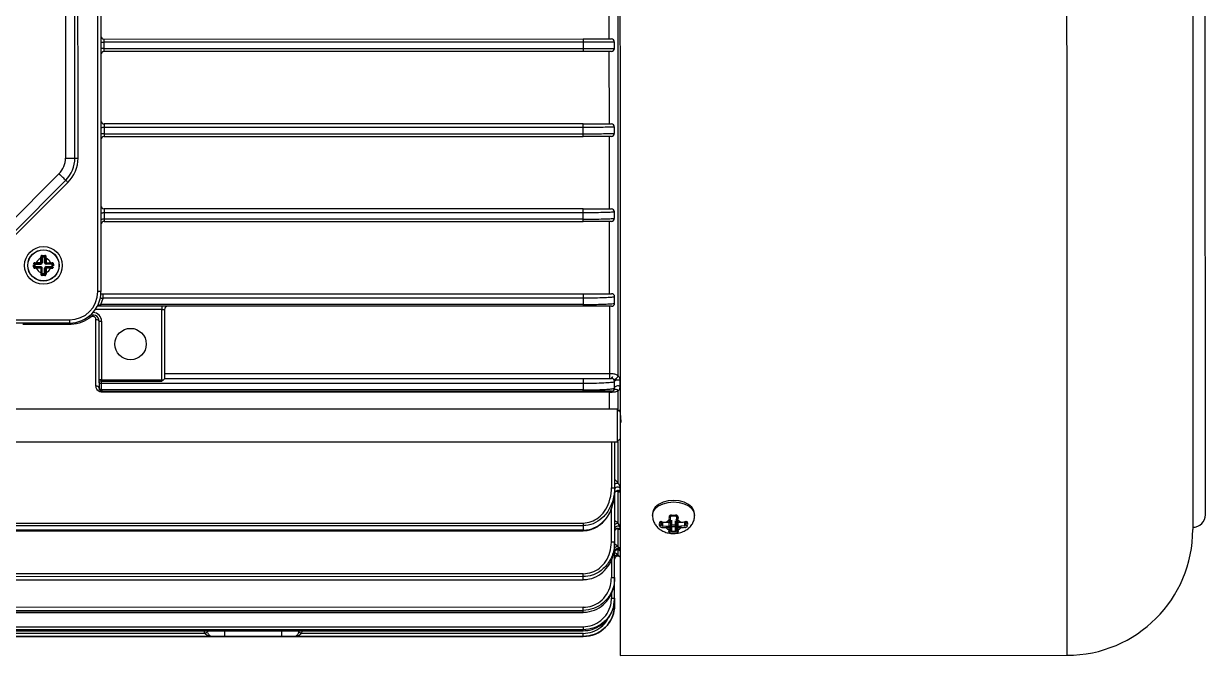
# Model space of a CAD drawing. Header units: millimetres. Extents: x 441156 to 441876, y 4514765 to 4515211.
# Drawn here: x 441242.3528 to 441242.7459, y 4514794.5778 to 4514794.7878 of the extents above; entities that cross this region are included whole.
import ezdxf

# ---------------------------------------------------------------- set-up
doc = ezdxf.new("R2010")
doc.units = ezdxf.units.MM
doc.layers.add('-LYNKA_PISCINA', color=7, linetype='Continuous', lineweight=18)
doc.layers.add('05 ESQUEMAS HIDRAULICOS nuevos_dwg _6_', color=7, linetype='Continuous', lineweight=18, true_color=0x767676)

# ---------------------------------------------------------------- blocks, each defined once
blk = doc.blocks.new('05 ESQUEMAS HIDRAULICOS nuevos_dwg_A$C47CE04E0-1107655-01_ARQ_CUARTO DEPURADORA')
at = {"layer": '-LYNKA_PISCINA', "lineweight": 25}
for p, q in [((137.935, 77.911), (137.935, 53.271)), ((138.255, 53.647), (138.255, 77.535)), ((123.313, 57.177), (123.313, 74.87)), ((123.086, 65.751), (123.086, 67.591)), ((122.419, 65.672), (110.227, 65.672)), ((123.219, 65.511), (123.219, 65.671)), ((110.227, 65.511), (122.419, 65.511)), ((123.086, 63.591), (123.086, 65.431)), ((122.419, 63.5), (110.227, 63.5)), ((123.219, 63.351), (123.219, 63.511)), ((110.227, 63.339), (122.419, 63.339)), ((123.086, 61.431), (123.086, 63.271)), ((123.086, 59.271), (123.086, 61.111)), ((123.219, 61.191), (123.219, 61.351)), ((108.613, 60.173), (108.612, 60.204)), ((108.47, 60.062), (108.501, 60.061)), ((108.633, 59.921), (108.633, 59.809)), ((122.419, 59.157), (110.203, 59.157)), ((123.219, 59.031), (123.219, 59.191)), ((123.313, 56.294), (123.313, 56.801)), ((123.283, 56.334), (123.283, 55.502)), ((123.353, 56.316), (123.332, 56.28)), ((123.334, 56.277), (123.334, 56.279)), ((123.359, 56.318), (123.355, 56.318)), ((123.219, 55.502), (123.219, 54.333)), ((123.313, 54.445), (123.313, 55.512)), ((123.321, 55.54), (123.359, 55.578)), ((123.313, 53.419), (123.313, 54.23)), ((123.355, 54.332), (123.355, 54.241)), ((122.419, 53.37), (96.819, 53.37)), ((123.355, 53.334), (123.355, 53.278)), ((124.407, 53.463), (124.407, 53.401)), ((124.607, 53.265), (124.607, 53.312)), ((125.031, 53.401), (125.031, 53.463)), ((123.355, 52.767), (123.355, 52.74)), ((122.419, 52.074), (96.819, 52.074)), ((123.192, 51.351), (123.219, 51.351)), ((112.98, 50.551), (106.257, 50.551)), ((122.419, 50.551), (115.057, 50.551)), ((115.262, 50.697), (115.25, 50.631))]:
    blk.add_line(p, q, dxfattribs=at)
at = {"layer": '-LYNKA_PISCINA', "lineweight": 25, "flags": 128}
for points in [[(134.735, 81.111), (123.359, 81.111), (123.359, 50.071), (134.735, 50.071)], [(110.067, 71.855), (110.147, 71.855), (110.147, 59.327), (110.067, 59.327)], [(110.227, 65.431), (110.227, 65.511), (110.227, 65.672), (110.227, 65.751), (122.419, 65.751), (122.419, 65.672), (122.419, 65.511), (122.419, 65.431)], [(122.419, 63.591), (110.227, 63.591), (110.227, 63.5), (110.227, 63.339), (110.227, 63.271), (122.419, 63.271), (122.419, 63.339), (122.419, 63.5)], [(110.227, 61.111), (122.419, 61.111), (122.419, 61.168), (110.227, 61.168)], [(108.453, 59.961), (108.473, 59.961), (108.473, 60.021), (108.453, 60.021)], [(108.893, 60.021), (108.893, 59.961), (108.913, 59.961), (108.913, 60.021)], [(123.219, 56.871), (123.219, 57.031), (123.222, 57.046), (123.232, 57.06), (123.248, 57.072), (123.268, 57.08), (123.291, 57.083), (123.315, 57.083), (123.337, 57.077), (123.355, 57.068), (123.355, 56.909), (123.337, 56.918), (123.315, 56.924), (123.291, 56.924), (123.268, 56.921), (123.248, 56.912), (123.232, 56.901), (123.222, 56.887)]]:
    blk.add_lwpolyline(points, close=True, dxfattribs=at)
for points in [[(109.483, 62.723), (109.483, 68.46), (109.243, 68.46), (109.243, 62.723), (109.483, 62.723), (109.563, 62.723), (109.563, 68.46), (109.483, 68.46)], [(106.517, 59.426), (109.249, 62.157), (109.245, 62.16), (109.236, 62.17), (109.22, 62.186), (109.199, 62.207), (109.173, 62.232), (109.144, 62.262), (109.112, 62.294), (109.079, 62.327), (106.348, 59.595)], [(106.574, 59.369), (109.305, 62.1), (109.294, 62.111), (109.284, 62.122), (109.274, 62.132), (109.265, 62.14), (109.258, 62.147), (109.253, 62.153), (109.25, 62.156), (109.249, 62.157)], [(122.419, 61.168), (122.419, 61.329), (122.419, 61.431), (110.227, 61.431), (110.227, 61.329), (110.211, 61.328), (110.196, 61.327), (110.182, 61.325), (110.17, 61.322), (110.16, 61.318), (110.153, 61.315), (110.148, 61.31), (110.147, 61.306)], [(122.419, 61.329), (110.227, 61.329), (110.227, 61.168), (110.211, 61.167), (110.196, 61.166), (110.182, 61.164), (110.17, 61.161), (110.16, 61.157), (110.153, 61.153), (110.148, 61.149), (110.147, 61.144)], [(108.633, 60.173), (108.633, 60.061), (108.613, 60.061), (108.613, 60.173), (108.633, 60.173), (108.633, 60.201), (108.653, 60.201), (108.653, 60.221), (108.713, 60.221), (108.713, 60.201), (108.653, 60.201), (108.653, 60.061), (108.633, 60.061)], [(108.733, 60.061), (108.713, 60.061), (108.713, 60.201), (108.733, 60.201), (108.733, 60.173), (108.753, 60.173), (108.754, 60.204)], [(108.753, 60.173), (108.753, 60.061), (108.733, 60.061), (108.733, 60.173)], [(108.501, 59.941), (108.613, 59.941), (108.613, 59.921), (108.501, 59.921), (108.47, 59.92)], [(108.613, 60.041), (108.613, 60.061), (108.501, 60.061), (108.501, 60.041), (108.473, 60.041), (108.473, 60.021), (108.613, 60.021), (108.613, 60.041), (108.501, 60.041)], [(108.501, 59.921), (108.501, 59.941), (108.473, 59.941), (108.473, 59.961), (108.613, 59.961), (108.613, 59.941)], [(108.613, 59.809), (108.633, 59.809), (108.633, 59.781), (108.653, 59.781), (108.653, 59.761), (108.713, 59.761), (108.713, 59.781), (108.653, 59.781), (108.653, 59.921), (108.633, 59.921), (108.613, 59.921), (108.613, 59.809), (108.612, 59.778)], [(108.733, 59.921), (108.733, 59.809), (108.733, 59.781), (108.713, 59.781), (108.713, 59.921), (108.733, 59.921), (108.753, 59.921), (108.753, 59.809)], [(108.753, 60.041), (108.865, 60.041), (108.893, 60.041), (108.893, 60.021), (108.753, 60.021), (108.753, 60.041), (108.753, 60.061), (108.865, 60.061)], [(108.753, 59.941), (108.753, 59.961), (108.893, 59.961), (108.893, 59.941), (108.865, 59.941), (108.865, 59.921), (108.896, 59.92)], [(108.865, 59.921), (108.753, 59.921), (108.753, 59.941), (108.865, 59.941)], [(108.865, 60.041), (108.865, 60.061), (108.896, 60.062)], [(108.733, 59.809), (108.753, 59.809), (108.754, 59.778)], [(122.419, 58.996), (122.419, 58.951), (110.147, 58.951), (110.147, 58.996), (110.203, 59.157), (110.203, 59.271), (122.419, 59.271), (122.419, 59.157), (122.419, 58.996), (110.147, 58.996)], [(109.89, 58.677), (109.882, 58.684), (109.874, 58.69), (109.867, 58.694), (109.86, 58.697), (109.854, 58.699), (109.849, 58.7), (109.844, 58.699), (109.84, 58.697)], [(111.699, 58.951), (111.699, 58.871), (110.004, 58.871)], [(110.163, 57.047), (110.163, 57.08), (110.099, 57.08), (110.099, 58.571), (110.163, 58.571), (110.163, 57.08), (111.699, 57.08), (111.699, 58.871), (111.763, 58.871), (111.763, 57.11)], [(123.086, 58.951), (123.086, 57.243), (123.156, 57.242)], [(98.011, 58.491), (96.819, 58.491), (96.819, 58.527), (96.819, 58.607), (109.347, 58.607), (109.347, 58.527), (96.819, 58.527)], [(109.347, 58.527), (109.347, 58.491), (108.155, 58.491)], [(110.019, 56.925), (110.019, 58.615), (110.035, 58.614), (110.05, 58.612), (110.063, 58.608), (110.075, 58.602), (110.085, 58.596), (110.093, 58.588), (110.097, 58.58), (110.099, 58.571)], [(111.763, 57.243), (123.086, 57.243), (123.086, 57.111)], [(110.099, 57.022), (110.099, 56.871), (110.1, 56.864), (110.104, 56.857), (110.11, 56.851), (110.118, 56.845), (110.127, 56.84), (110.138, 56.837), (110.15, 56.835), (110.163, 56.834), (110.163, 56.985), (110.15, 56.986), (110.138, 56.988), (110.127, 56.992), (110.118, 56.996), (110.11, 57.002), (110.104, 57.008), (110.1, 57.015), (110.099, 57.022), (110.099, 57.034), (110.099, 57.08)], [(111.763, 57.111), (122.419, 57.111), (122.419, 56.985), (122.419, 56.825), (110.166, 56.825), (110.157, 56.821), (110.149, 56.818), (110.141, 56.817), (110.134, 56.816), (110.128, 56.817), (110.122, 56.818), (110.117, 56.821), (110.114, 56.825)], [(122.419, 56.985), (110.163, 56.985), (110.163, 57.047), (111.699, 57.047), (111.699, 57.08), (111.736, 57.08)], [(123.086, 56.334), (123.086, 56.766), (110.179, 56.766), (110.179, 56.791), (122.419, 56.791), (122.419, 56.825)], [(123.086, 56.791), (123.086, 56.766), (123.156, 56.765), (123.155, 56.771), (123.153, 56.776), (123.151, 56.78), (123.148, 56.784), (123.146, 56.787), (123.144, 56.789), (123.141, 56.791), (123.139, 56.791)], [(123.337, 56.28), (123.283, 56.334), (95.219, 56.334)], [(123.383, 55.996), (123.383, 55.997), (123.383, 56.001), (123.382, 56.01), (123.375, 56.134), (123.369, 56.221), (123.364, 56.275), (123.358, 56.314), (123.355, 56.318), (123.353, 56.315)], [(95.219, 55.502), (123.283, 55.502), (123.299, 55.518), (123.299, 55.548)], [(123.139, 55.502), (123.139, 54.333), (123.219, 54.333), (123.219, 54.211), (123.219, 52.952)], [(123.294, 54.25), (123.303, 54.244), (123.313, 54.23), (123.274, 54.25)], [(125.255, 53.629), (125.255, 53.665), (125.237, 53.755), (125.183, 53.838), (125.098, 53.909), (124.987, 53.964), (124.858, 53.998), (124.719, 54.01), (124.58, 53.998), (124.451, 53.964), (124.34, 53.909), (124.255, 53.838), (124.201, 53.755), (124.183, 53.665), (124.183, 53.629), (124.183, 53.628)], [(124.183, 53.629), (124.201, 53.718), (124.255, 53.801), (124.34, 53.872), (124.451, 53.927), (124.58, 53.961), (124.719, 53.973), (124.858, 53.961), (124.987, 53.927), (125.098, 53.872), (125.183, 53.801), (125.237, 53.718), (125.255, 53.629)], [(123.219, 51.529), (123.219, 51.997), (123.219, 52.048), (123.219, 52.87), (123.219, 52.952), (123.139, 52.952), (123.139, 53.794)], [(124.639, 53.48), (124.639, 53.527), (124.639, 53.598), (124.638, 53.594), (124.636, 53.591), (124.633, 53.587), (124.628, 53.585), (124.623, 53.583), (124.617, 53.581), (124.61, 53.58), (124.603, 53.58)], [(124.799, 53.48), (124.799, 53.527), (124.799, 53.598), (124.8, 53.594), (124.802, 53.591), (124.805, 53.587), (124.81, 53.585), (124.815, 53.583), (124.821, 53.581), (124.828, 53.58), (124.834, 53.58)], [(96.819, 53.257), (96.819, 53.242), (122.419, 53.242), (122.419, 53.257), (96.819, 53.257), (96.819, 53.37), (96.819, 53.435), (122.419, 53.435), (122.419, 53.37), (122.419, 53.257)], [(123.313, 52.83), (123.313, 53.287), (123.306, 53.295)], [(124.43, 53.469), (124.43, 53.465), (124.43, 53.461), (124.431, 53.459), (124.432, 53.459), (124.432, 53.459), (124.434, 53.46), (124.435, 53.462), (124.437, 53.465), (124.439, 53.469), (124.439, 53.367), (124.534, 53.357), (124.534, 53.312)], [(124.607, 53.456), (124.607, 53.448), (124.534, 53.448), (124.534, 53.456), (124.607, 53.456), (124.607, 53.502)], [(124.534, 53.357), (124.607, 53.357), (124.607, 53.312), (124.534, 53.312)], [(124.638, 53.474), (124.639, 53.471), (124.639, 53.336), (124.638, 53.34), (124.636, 53.344), (124.634, 53.347), (124.63, 53.351), (124.625, 53.353), (124.619, 53.355), (124.613, 53.356), (124.607, 53.357), (124.607, 53.448)], [(124.639, 53.363), (124.64, 53.359), (124.641, 53.355), (124.644, 53.351), (124.648, 53.348), (124.653, 53.346), (124.659, 53.344), (124.665, 53.343), (124.671, 53.342), (124.671, 53.232), (124.767, 53.232), (124.767, 53.342), (124.767, 53.387)], [(124.639, 53.336), (124.639, 53.289), (124.639, 53.238)], [(124.671, 53.495), (124.671, 53.387), (124.767, 53.387), (124.767, 53.495)], [(124.799, 53.363), (124.798, 53.359), (124.796, 53.355), (124.794, 53.351), (124.79, 53.348), (124.785, 53.346), (124.779, 53.344), (124.773, 53.343), (124.767, 53.342), (124.671, 53.342), (124.671, 53.387)], [(124.831, 53.312), (124.831, 53.357), (124.825, 53.356), (124.819, 53.355), (124.813, 53.353), (124.808, 53.351), (124.804, 53.347), (124.801, 53.344), (124.8, 53.34), (124.799, 53.336), (124.799, 53.471), (124.799, 53.474)], [(124.799, 53.238), (124.799, 53.289), (124.799, 53.336)], [(124.831, 53.502), (124.831, 53.456), (124.904, 53.456), (124.904, 53.448), (124.831, 53.448), (124.831, 53.456)], [(125.008, 53.469), (125.008, 53.465), (125.007, 53.461), (125.007, 53.459), (125.006, 53.459), (125.006, 53.459), (125.004, 53.46), (125.003, 53.462), (125.001, 53.465), (124.999, 53.469), (124.999, 53.367), (124.904, 53.357), (124.904, 53.312), (124.831, 53.312), (124.831, 53.265)], [(124.831, 53.448), (124.831, 53.357), (124.904, 53.357)], [(123.219, 52.593), (123.221, 52.595), (123.237, 52.609), (123.254, 52.619), (123.271, 52.626), (123.288, 52.628), (123.302, 52.626), (123.313, 52.619), (123.313, 52.767)], [(123.219, 52.685), (123.222, 52.708), (123.226, 52.717)], [(123.139, 52.495), (123.139, 52.048), (123.219, 52.048)], [(123.355, 52.575), (123.355, 52.575), (123.359, 52.571)], [(96.819, 51.997), (96.819, 51.989), (122.419, 51.989), (122.419, 51.997), (122.419, 52.074), (122.419, 52.146)], [(122.419, 52.146), (96.819, 52.146), (96.819, 52.074), (96.819, 51.997), (122.419, 51.997)], [(123.139, 51.649), (123.139, 51.529), (123.219, 51.529), (123.219, 51.504), (123.219, 51.351), (123.219, 51.351)], [(122.419, 51.168), (96.819, 51.168), (96.819, 51.216), (122.419, 51.216), (122.419, 51.293), (96.819, 51.293), (96.819, 51.216)], [(96.819, 51.168), (96.819, 51.165), (122.419, 51.165), (122.419, 51.168), (122.419, 51.216)], [(96.819, 50.721), (96.819, 50.8), (122.419, 50.8), (122.419, 50.721), (96.819, 50.721), (96.819, 50.697), (122.419, 50.697)], [(96.819, 50.697), (96.819, 50.697), (122.419, 50.697), (122.419, 50.697), (122.419, 50.721)], [(96.819, 50.551), (96.819, 50.551), (122.419, 50.551), (122.419, 50.551), (122.419, 50.631), (115.25, 50.631), (115.239, 50.636), (115.227, 50.64), (115.217, 50.644), (115.207, 50.648), (115.198, 50.651), (115.19, 50.654), (115.184, 50.657), (115.18, 50.658), (115.189, 50.697)], [(112.788, 50.631), (106.45, 50.631), (106.439, 50.636), (106.427, 50.64), (106.417, 50.644), (106.407, 50.648), (106.398, 50.651), (106.39, 50.654), (106.384, 50.657), (106.38, 50.658), (106.389, 50.697)], [(112.858, 50.658), (112.854, 50.657), (112.847, 50.654), (112.84, 50.651), (112.831, 50.648), (112.821, 50.644), (112.81, 50.64), (112.799, 50.636), (112.788, 50.631), (112.776, 50.697)], [(114.739, 50.697), (114.739, 50.556), (113.299, 50.556), (113.299, 50.697)]]:
    blk.add_lwpolyline(points, dxfattribs=at)
at = {"layer": '-LYNKA_PISCINA', "lineweight": 25}
for centre, radius in [((108.683, 59.991), 0.48), ((108.683, 59.991), 0.4), ((108.683, 59.991), 0.395), ((110.899, 57.991), 0.4)]:
    blk.add_circle(centre, radius, dxfattribs=at)
for centre, radius, start, end in [((110.227, 65.831), 0.08, 180, 270), ((110.207, 69.41), 3.738, 269.0805, 270.3066), ((123.139, 65.671), 0.08, 0, 90), ((110.207, 61.773), 3.738, 89.6934, 90.9195), ((110.227, 65.351), 0.08, 90, 180), ((123.139, 65.511), 0.08, 270, 0), ((110.227, 63.671), 0.08, 180, 270), ((110.207, 63.348), 0.153, 82.6506, 113.1825), ((123.139, 63.511), 0.08, 0, 90), ((110.207, 63.197), 0.144, 82.1839, 114.8499), ((110.227, 63.191), 0.08, 90, 180), ((123.139, 63.351), 0.08, 270, 0), ((108.683, 62.723), 0.56, 315, 0), ((108.683, 62.723), 0.8, 315, 0), ((108.683, 62.723), 0.88, 315, 0), ((110.227, 61.511), 0.08, 180, 270), ((123.139, 61.351), 0.08, 360, 90), ((110.227, 61.031), 0.08, 90, 180), ((123.139, 61.191), 0.08, 270, 0), ((108.683, 59.991), 0.195, 111.0372, 158.9628), ((108.617, 60.164), 0.0406, 67.3546, 97.5162), ((108.83, 60.239), 0.178, 177.4165, 185.8592), ((108.535, 60.239), 0.178, 354.1408, 2.5835), ((108.749, 60.164), 0.0406, 82.4838, 112.6454), ((108.683, 59.991), 0.195, 21.0372, 68.9628), ((108.435, 59.842), 0.18, 84.1788, 92.5434), ((108.435, 60.14), 0.18, 267.4566, 275.8212), ((108.511, 60.057), 0.0409, 172.5943, 202.5274), ((108.511, 59.926), 0.0409, 157.4729, 187.4057), ((108.683, 59.991), 0.195, 201.0372, 248.9628), ((108.613, 60.061), 0.02, 270, 0), ((108.613, 60.061), 0.04, 270, 360), ((108.613, 59.921), 0.04, 360, 90), ((108.613, 59.921), 0.02, 360, 90), ((108.753, 60.061), 0.04, 180, 270), ((108.753, 59.921), 0.04, 90, 180), ((108.753, 60.061), 0.02, 180, 270), ((108.753, 59.921), 0.02, 90, 180), ((108.683, 59.991), 0.195, 291.0372, 338.9628), ((108.855, 60.057), 0.0406, 337.3423, 7.4719), ((108.855, 59.926), 0.0406, 352.5282, 22.6573), ((108.931, 59.842), 0.18, 87.4573, 95.822), ((108.931, 60.14), 0.18, 264.178, 272.5427), ((108.617, 59.819), 0.0406, 262.4858, 292.6453), ((108.83, 59.743), 0.178, 174.1408, 182.5835), ((108.535, 59.743), 0.178, 357.4165, 5.8592), ((108.749, 59.819), 0.0406, 247.3547, 277.5142), ((109.347, 59.327), 0.72, 270, 360), ((109.347, 59.327), 0.8, 270, 360), ((123.139, 59.191), 0.08, 0, 90), ((123.139, 59.031), 0.08, 270, 0), ((109.939, 58.571), 0.16, 0, 128.0731), ((109.939, 58.571), 0.224, 0, 88.5555), ((111.843, 58.871), 0.08, 90, 180), ((123.022, 57.193), 0.143, 324.9625, 19.7599), ((123.165, 57.245), 0.162, 281.4165, 335.323), ((110.03, 56.855), 0.071, 13.2617, 98.8705), ((110.148, 56.959), 0.09, 80.1846, 122.738), ((123.139, 57.031), 0.08, 0, 90), ((123.139, 56.871), 0.08, 270, 0), ((110.179, 56.871), 0.08, 215.6539, 270), ((123.248, 56.758), 0.0772, 33.1504, 130.8787), ((123.298, 54.325), 0.121, 83.0878, 130.9385), ((123.3, 54.272), 0.0817, 47.072, 172.3495), ((123.3, 54.182), 0.0816, 46.9475, 172.7679), ((124.62, 53.659), 0.0585, 286.5686, 319.196), ((124.757, 53.633), 0.0887, 174.5575, 187.13), ((124.683, 53.633), 0.0862, 352.6514, 5.5907), ((124.817, 53.657), 0.0562, 220.2567, 248.4136), ((137.935, 53.647), 0.32, 270, 360), ((123.292, 53.322), 0.0994, 77.7846, 137.0346), ((123.299, 53.276), 0.0806, 45.8133, 176.8006), ((123.299, 53.221), 0.0805, 45.749, 177.0411), ((124.375, 53.474), 0.0346, 244.5912, 333.4914), ((124.375, 53.407), 0.0321, 242.64, 350.262), ((124.57, 53.318), 0.139, 159.4826, 178.9179), ((124.675, 53.316), 0.199, 110.1721, 135.2932), ((124.675, 53.451), 0.199, 224.7068, 249.8279), ((124.608, 53.24), 0.0311, 261.6373, 356.9516), ((124.61, 53.531), 0.029, 263.4692, 351.4243), ((124.607, 53.48), 0.032, 270, 0), ((124.61, 53.484), 0.029, 263.4692, 351.4243), ((124.61, 53.34), 0.029, 263.4722, 351.423), ((124.61, 53.294), 0.029, 263.4722, 351.423), ((124.668, 53.467), 0.029, 83.4529, 171.4613), ((124.668, 53.359), 0.029, 83.4544, 171.4597), ((124.628, 53.489), 0.0434, 8.5184, 74.5519), ((124.81, 53.489), 0.0434, 105.401, 171.4842), ((124.77, 53.467), 0.029, 8.5387, 96.5471), ((124.77, 53.359), 0.029, 8.5403, 96.5456), ((124.828, 53.531), 0.029, 188.5854, 276.521), ((124.831, 53.48), 0.032, 180, 270), ((124.828, 53.484), 0.029, 188.5854, 276.521), ((124.828, 53.34), 0.029, 188.5868, 276.518), ((124.828, 53.294), 0.029, 188.5868, 276.518), ((124.83, 53.24), 0.0311, 183.0484, 278.3627), ((124.762, 53.316), 0.199, 44.7068, 69.8279), ((124.762, 53.451), 0.199, 290.1721, 315.2932), ((124.868, 53.318), 0.139, 1.0821, 20.5174), ((125.063, 53.407), 0.0321, 189.738, 297.36), ((125.063, 53.474), 0.0345, 205.9957, 295.4873), ((134.735, 53.271), 3.2, 270, 360), ((125.086, 53.19), 0.417, 174.2162, 181.3185), ((124.354, 53.19), 0.415, 358.662, 5.8033), ((123.286, 52.75), 0.0841, 71.2276, 142.4211), ((123.299, 52.71), 0.0801, 45.195, 179.2016), ((123.299, 52.683), 0.0805, 45.3829, 155.3573), ((123.299, 52.518), 0.08, 45, 180), ((123.299, 52.518), 0.08, 44.9999, 179.9967), ((122.419, 51.351), 0.8, 270, 0)]:
    blk.add_arc(centre, radius, start, end, dxfattribs=at)
blk.add_ellipse((110.179, 56.871), major_axis=(0, 0.08), ratio=0.2, start_param=2.193074, end_param=3.141593, dxfattribs=at)
for points, knots in [([(122.419, 65.751), (122.5, 65.751), (122.662, 65.751), (122.877, 65.751), (123.04, 65.751), (123.127, 65.751), (123.135, 65.751), (123.139, 65.751)], [0, 0, 0, 0, 0.214682, 0.429372, 0.64407, 0.858764, 1, 1, 1, 1]), ([(123.219, 65.671), (123.216, 65.671), (123.207, 65.671), (123.118, 65.671), (122.941, 65.672), (122.699, 65.672), (122.514, 65.672), (122.419, 65.672)], [0, 0, 0, 0, 0.1285462, 0.3432727, 0.5579977, 0.7727167, 1, 1, 1, 1]), ([(122.419, 65.511), (122.473, 65.511), (122.616, 65.511), (122.838, 65.511), (123.044, 65.511), (123.19, 65.511), (123.209, 65.511), (123.219, 65.511)], [0, 0, 0, 0, 0.12854, 0.343259, 0.557977, 0.772698, 1, 1, 1, 1]), ([(123.139, 65.431), (123.131, 65.431), (123.115, 65.431), (122.991, 65.431), (122.808, 65.431), (122.606, 65.431), (122.472, 65.431), (122.419, 65.431)], [0, 0, 0, 0, 0.214701, 0.429401, 0.644099, 0.858791, 1, 1, 1, 1]), ([(122.419, 63.591), (122.499, 63.591), (122.66, 63.591), (122.874, 63.591), (123.037, 63.591), (123.126, 63.591), (123.135, 63.591), (123.139, 63.591)], [0, 0, 0, 0, 0.212004, 0.423991, 0.636864, 0.851722, 1, 1, 1, 1]), ([(123.219, 63.511), (123.216, 63.51), (123.207, 63.508), (123.118, 63.505), (122.939, 63.502), (122.697, 63.5), (122.513, 63.5), (122.419, 63.5)], [0, 0, 0, 0, 0.127986, 0.344944, 0.561659, 0.776764, 1, 1, 1, 1]), ([(122.419, 63.339), (122.473, 63.339), (122.615, 63.339), (122.836, 63.341), (123.041, 63.343), (123.189, 63.347), (123.209, 63.35), (123.219, 63.351)], [0, 0, 0, 0, 0.127923, 0.3401415, 0.5525662, 0.7666669, 1, 1, 1, 1]), ([(123.139, 63.271), (123.131, 63.271), (123.115, 63.271), (122.988, 63.271), (122.802, 63.271), (122.601, 63.271), (122.469, 63.271), (122.419, 63.271)], [0, 0, 0, 0, 0.217985, 0.436019, 0.652681, 0.866866, 1, 1, 1, 1]), ([(122.419, 61.431), (122.497, 61.431), (122.654, 61.431), (122.864, 61.431), (123.027, 61.431), (123.123, 61.431), (123.134, 61.431), (123.139, 61.431)], [0, 0, 0, 0, 0.20341, 0.4067, 0.613498, 0.82841, 1, 1, 1, 1]), ([(123.219, 61.351), (123.216, 61.35), (123.208, 61.345), (123.118, 61.339), (122.934, 61.333), (122.69, 61.329), (122.508, 61.329), (122.419, 61.329)], [0, 0, 0, 0, 0.126114, 0.350823, 0.574369, 0.790672, 1, 1, 1, 1]), ([(122.419, 61.168), (122.473, 61.168), (122.614, 61.168), (122.83, 61.17), (123.034, 61.175), (123.174, 61.182), (123.217, 61.188), (123.219, 61.191), (123.219, 61.191)], [0, 0, 0, 0, 0.125988, 0.330709, 0.536245, 0.74817, 0.967994, 1, 1, 1, 1]), ([(123.139, 61.111), (123.13, 61.111), (123.113, 61.111), (122.979, 61.111), (122.784, 61.111), (122.584, 61.111), (122.461, 61.111), (122.419, 61.111)], [0, 0, 0, 0, 0.2283788, 0.4569676, 0.6793241, 0.8913333, 1, 1, 1, 1]), ([(108.652, 60.247), (108.648, 60.247), (108.64, 60.246), (108.628, 60.24), (108.619, 60.231), (108.613, 60.218), (108.612, 60.209), (108.612, 60.204)], [0, 0, 0, 0, 0.188409, 0.376655, 0.568554, 0.774557, 1, 1, 1, 1]), ([(108.653, 60.221), (108.652, 60.221), (108.648, 60.221), (108.643, 60.219), (108.637, 60.214), (108.634, 60.208), (108.633, 60.204), (108.633, 60.201)], [0, 0, 0, 0, 0.102155, 0.313382, 0.545289, 0.772442, 1, 1, 1, 1]), ([(108.652, 60.247), (108.665, 60.247), (108.686, 60.247), (108.706, 60.247), (108.714, 60.247)], [0, 0, 0, 0, 0.650449, 1, 1, 1, 1]), ([(108.733, 60.201), (108.733, 60.204), (108.732, 60.208), (108.729, 60.214), (108.724, 60.218), (108.719, 60.221), (108.715, 60.221), (108.713, 60.221)], [0, 0, 0, 0, 0.224838, 0.438845, 0.630325, 0.815142, 1, 1, 1, 1]), ([(108.754, 60.204), (108.753, 60.209), (108.753, 60.219), (108.746, 60.233), (108.735, 60.242), (108.723, 60.247), (108.716, 60.247), (108.714, 60.247)], [0, 0, 0, 0, 0.230561, 0.461451, 0.683269, 0.88642, 1, 1, 1, 1]), ([(108.47, 60.062), (108.465, 60.062), (108.455, 60.061), (108.441, 60.054), (108.432, 60.043), (108.427, 60.032), (108.427, 60.024), (108.427, 60.022)], [0, 0, 0, 0, 0.230452, 0.461407, 0.68315, 0.886483, 1, 1, 1, 1]), ([(108.427, 59.96), (108.427, 59.974), (108.427, 59.994), (108.427, 60.015), (108.427, 60.022)], [0, 0, 0, 0, 0.650498, 1, 1, 1, 1]), ([(108.427, 59.96), (108.427, 59.956), (108.428, 59.948), (108.434, 59.937), (108.443, 59.928), (108.456, 59.921), (108.465, 59.921), (108.47, 59.92)], [0, 0, 0, 0, 0.18838, 0.376608, 0.568574, 0.77455, 1, 1, 1, 1]), ([(108.473, 60.041), (108.471, 60.041), (108.466, 60.041), (108.46, 60.037), (108.456, 60.033), (108.453, 60.027), (108.453, 60.023), (108.453, 60.021)], [0, 0, 0, 0, 0.224688, 0.438763, 0.630263, 0.814994, 1, 1, 1, 1]), ([(108.453, 59.961), (108.453, 59.96), (108.453, 59.957), (108.455, 59.951), (108.46, 59.946), (108.466, 59.942), (108.471, 59.941), (108.473, 59.941)], [0, 0, 0, 0, 0.1022321, 0.3132843, 0.5452903, 0.7727084, 1, 1, 1, 1]), ([(108.913, 60.021), (108.913, 60.022), (108.913, 60.026), (108.911, 60.031), (108.906, 60.037), (108.9, 60.04), (108.895, 60.041), (108.893, 60.041)], [0, 0, 0, 0, 0.1022246, 0.3131134, 0.5450605, 0.772421, 1, 1, 1, 1]), ([(108.893, 59.941), (108.895, 59.941), (108.9, 59.942), (108.905, 59.945), (108.91, 59.95), (108.912, 59.955), (108.913, 59.959), (108.913, 59.961)], [0, 0, 0, 0, 0.224955, 0.438956, 0.63039, 0.815047, 1, 1, 1, 1]), ([(108.939, 60.022), (108.939, 60.026), (108.938, 60.035), (108.932, 60.046), (108.923, 60.055), (108.91, 60.061), (108.901, 60.062), (108.896, 60.062)], [0, 0, 0, 0, 0.188357, 0.376591, 0.568563, 0.774544, 1, 1, 1, 1]), ([(108.896, 59.92), (108.901, 59.921), (108.911, 59.921), (108.924, 59.929), (108.934, 59.94), (108.939, 59.951), (108.939, 59.958), (108.939, 59.96)], [0, 0, 0, 0, 0.2304676, 0.4614369, 0.6831939, 0.8864759, 1, 1, 1, 1]), ([(108.939, 60.022), (108.939, 60.009), (108.939, 59.988), (108.939, 59.968), (108.939, 59.96)], [0, 0, 0, 0, 0.6504984, 1, 1, 1, 1]), ([(108.612, 59.778), (108.612, 59.773), (108.613, 59.763), (108.62, 59.75), (108.631, 59.74), (108.643, 59.735), (108.65, 59.735), (108.652, 59.735)], [0, 0, 0, 0, 0.230549, 0.461432, 0.683111, 0.886424, 1, 1, 1, 1]), ([(108.633, 59.781), (108.633, 59.779), (108.634, 59.774), (108.637, 59.769), (108.641, 59.765), (108.647, 59.762), (108.651, 59.761), (108.653, 59.761)], [0, 0, 0, 0, 0.224745, 0.438891, 0.630343, 0.814805, 1, 1, 1, 1]), ([(108.714, 59.735), (108.7, 59.735), (108.68, 59.735), (108.659, 59.735), (108.652, 59.735)], [0, 0, 0, 0, 0.650449, 1, 1, 1, 1]), ([(108.713, 59.761), (108.714, 59.761), (108.717, 59.761), (108.723, 59.764), (108.728, 59.768), (108.732, 59.774), (108.733, 59.779), (108.733, 59.781)], [0, 0, 0, 0, 0.102162, 0.313058, 0.545248, 0.772427, 1, 1, 1, 1]), ([(108.714, 59.735), (108.718, 59.735), (108.726, 59.736), (108.738, 59.742), (108.747, 59.752), (108.753, 59.764), (108.754, 59.773), (108.754, 59.778)], [0, 0, 0, 0, 0.18841, 0.376657, 0.568557, 0.774556, 1, 1, 1, 1]), ([(110.145, 59.271), (110.161, 59.271), (110.18, 59.271), (110.199, 59.271), (110.203, 59.271)], [0, 0, 0, 0, 0.822906, 1, 1, 1, 1]), ([(122.419, 59.271), (122.494, 59.271), (122.644, 59.271), (122.846, 59.271), (123.008, 59.271), (123.118, 59.271), (123.132, 59.271), (123.139, 59.271)], [0, 0, 0, 0, 0.188439, 0.376611, 0.571945, 0.78518, 1, 1, 1, 1]), ([(110.076, 58.998), (110.075, 58.995), (110.074, 58.991), (110.08, 58.987), (110.089, 58.985), (110.102, 58.986), (110.123, 58.99), (110.138, 58.994), (110.147, 58.996)], [0, 0, 0, 0, 0.224802, 0.373091, 0.497938, 0.623, 0.776157, 1, 1, 1, 1]), ([(110.203, 59.157), (110.196, 59.156), (110.183, 59.154), (110.164, 59.153), (110.149, 59.155), (110.137, 59.16), (110.132, 59.168), (110.132, 59.174), (110.133, 59.176)], [0, 0, 0, 0, 0.147538, 0.295706, 0.432657, 0.603198, 0.854061, 1, 1, 1, 1]), ([(123.219, 59.191), (123.216, 59.189), (123.208, 59.183), (123.117, 59.173), (122.922, 59.163), (122.674, 59.158), (122.498, 59.157), (122.419, 59.157)], [0, 0, 0, 0, 0.122586, 0.36326, 0.600449, 0.818569, 1, 1, 1, 1]), ([(122.419, 58.996), (122.473, 58.996), (122.611, 58.997), (122.82, 59), (123.019, 59.007), (123.163, 59.016), (123.215, 59.025), (123.218, 59.03), (123.219, 59.031)], [0, 0, 0, 0, 0.122434, 0.314107, 0.507445, 0.714841, 0.940384, 1, 1, 1, 1]), ([(109.89, 58.677), (109.816, 58.629), (109.668, 58.533), (109.467, 58.493), (109.361, 58.492), (109.347, 58.491)], [0, 0, 0, 0, 0.464863, 0.931606, 1, 1, 1, 1]), ([(110.019, 58.615), (110.018, 58.626), (110.015, 58.648), (109.996, 58.673), (109.972, 58.689), (109.947, 58.695), (109.922, 58.694), (109.903, 58.687), (109.893, 58.68), (109.89, 58.677)], [0, 0, 0, 0, 0.211464, 0.403523, 0.54168, 0.680389, 0.804886, 0.925173, 1, 1, 1, 1]), ([(110.147, 58.951), (110.13, 58.951), (110.096, 58.951), (110.067, 58.951), (110.053, 58.951)], [0, 0, 0, 0, 0.496512, 1, 1, 1, 1]), ([(123.139, 58.951), (123.129, 58.951), (123.111, 58.951), (122.961, 58.951), (122.746, 58.951), (122.551, 58.951), (122.444, 58.951), (122.419, 58.951)], [0, 0, 0, 0, 0.24951, 0.499625, 0.731078, 0.936363, 1, 1, 1, 1]), ([(123.156, 57.242), (123.185, 57.238), (123.241, 57.23), (123.29, 57.198), (123.311, 57.178), (123.313, 57.177)], [0, 0, 0, 0, 0.484572, 0.969089, 1, 1, 1, 1]), ([(123.313, 57.177), (123.319, 57.169), (123.333, 57.152), (123.348, 57.121), (123.355, 57.092), (123.355, 57.075), (123.355, 57.068)], [0, 0, 0, 0, 0.246308, 0.492832, 0.792169, 1, 1, 1, 1]), ([(110.179, 56.766), (110.164, 56.767), (110.135, 56.77), (110.092, 56.789), (110.052, 56.823), (110.024, 56.871), (110.021, 56.908), (110.019, 56.925)], [0, 0, 0, 0, 0.147182, 0.293773, 0.495864, 0.765577, 1, 1, 1, 1]), ([(110.114, 56.825), (110.109, 56.832), (110.101, 56.847), (110.099, 56.864), (110.099, 56.871)], [0, 0, 0, 0, 0.545597, 1, 1, 1, 1]), ([(111.736, 57.08), (111.724, 57.069), (111.712, 57.059), (111.699, 57.048), (111.699, 57.047)], [0, 0, 0, 0, 0.987591, 1, 1, 1, 1]), ([(111.763, 57.11), (111.762, 57.109), (111.761, 57.106), (111.752, 57.096), (111.743, 57.086), (111.736, 57.08), (111.736, 57.08)], [0, 0, 0, 0, 0.279403, 0.557186, 0.966903, 1, 1, 1, 1]), ([(122.419, 57.111), (122.489, 57.111), (122.63, 57.111), (122.818, 57.111), (122.978, 57.111), (123.098, 57.111), (123.137, 57.111), (123.139, 57.111), (123.139, 57.111)], [0, 0, 0, 0, 0.166053, 0.331664, 0.507873, 0.714209, 0.959692, 1, 1, 1, 1]), ([(123.219, 57.031), (123.217, 57.029), (123.21, 57.021), (123.133, 57.008), (122.957, 56.996), (122.719, 56.988), (122.526, 56.986), (122.434, 56.985), (122.419, 56.985)], [0, 0, 0, 0, 0.116492, 0.351464, 0.574813, 0.799485, 0.968085, 1, 1, 1, 1]), ([(122.419, 56.825), (122.473, 56.825), (122.606, 56.825), (122.805, 56.829), (122.995, 56.837), (123.143, 56.849), (123.211, 56.861), (123.217, 56.869), (123.219, 56.871)], [0, 0, 0, 0, 0.116346, 0.287937, 0.462042, 0.660411, 0.892114, 1, 1, 1, 1]), ([(123.355, 56.909), (123.353, 56.89), (123.348, 56.845), (123.326, 56.817), (123.313, 56.801)], [0, 0, 0, 0, 0.410279, 1, 1, 1, 1]), ([(110.163, 56.834), (110.163, 56.832), (110.163, 56.828), (110.165, 56.826), (110.166, 56.825)], [0, 0, 0, 0, 0.680539, 1, 1, 1, 1]), ([(123.139, 56.791), (123.128, 56.791), (123.108, 56.791), (122.959, 56.791), (122.765, 56.791), (122.574, 56.791), (122.455, 56.791), (122.419, 56.791)], [0, 0, 0, 0, 0.287323, 0.52562, 0.719766, 0.915078, 1, 1, 1, 1]), ([(123.313, 56.801), (123.295, 56.791), (123.266, 56.777), (123.21, 56.765), (123.173, 56.765), (123.156, 56.765)], [0, 0, 0, 0, 0.474004, 0.767264, 1, 1, 1, 1]), ([(123.299, 55.548), (123.3, 55.547), (123.303, 55.54), (123.309, 55.531), (123.315, 55.538), (123.318, 55.542)], [0, 0, 0, 0, 0.102879, 0.516503, 1, 1, 1, 1]), ([(123.307, 55.518), (123.307, 55.518), (123.304, 55.508), (123.301, 55.528), (123.299, 55.548)], [0, 0, 0, 0, 0.011924, 1, 1, 1, 1]), ([(123.219, 54.541), (123.221, 54.541), (123.25, 54.528), (123.281, 54.491), (123.305, 54.457), (123.313, 54.445)], [0, 0, 0, 0, 0.041637, 0.689017, 1, 1, 1, 1]), ([(123.313, 54.445), (123.328, 54.417), (123.35, 54.374), (123.354, 54.342), (123.355, 54.332)], [0, 0, 0, 0, 0.6717692, 1, 1, 1, 1]), ([(122.419, 53.435), (122.489, 53.443), (122.628, 53.458), (122.816, 53.57), (122.975, 53.739), (123.096, 53.979), (123.137, 54.19), (123.139, 54.314), (123.139, 54.333)], [0, 0, 0, 0, 0.164051, 0.327654, 0.502046, 0.707508, 0.953696, 1, 1, 1, 1]), ([(123.219, 54.333), (123.217, 54.28), (123.21, 54.119), (123.135, 53.861), (122.968, 53.607), (122.743, 53.435), (122.55, 53.374), (122.44, 53.371), (122.419, 53.37)], [0, 0, 0, 0, 0.11587, 0.349515, 0.573642, 0.763151, 0.953514, 1, 1, 1, 1]), ([(123.153, 53.862), (123.177, 53.93), (123.215, 54.044), (123.218, 54.164), (123.219, 54.211)], [0, 0, 0, 0, 0.602081, 1, 1, 1, 1]), ([(123.219, 54.192), (123.219, 54.192), (123.219, 54.193), (123.22, 54.202), (123.226, 54.219), (123.243, 54.24), (123.268, 54.251), (123.286, 54.252), (123.295, 54.25), (123.297, 54.249), (123.297, 54.249), (123.297, 54.249)], [0, 0, 0, 0, 0.0125831, 0.116137, 0.2640752, 0.4785578, 0.6920159, 0.8410597, 0.9288611, 0.9935413, 1, 1, 1, 1]), ([(123.355, 54.241), (123.355, 54.236), (123.354, 54.224), (123.341, 54.219), (123.326, 54.223), (123.316, 54.228), (123.313, 54.23)], [0, 0, 0, 0, 0.301827, 0.605629, 0.883169, 1, 1, 1, 1]), ([(122.419, 53.257), (122.473, 53.26), (122.606, 53.27), (122.807, 53.36), (122.994, 53.53), (123.116, 53.705), (123.145, 53.828), (123.153, 53.862)], [0, 0, 0, 0, 0.15792, 0.39209, 0.629575, 0.898724, 1, 1, 1, 1]), ([(122.419, 53.243), (122.465, 53.246), (122.559, 53.25), (122.695, 53.296), (122.824, 53.368), (122.941, 53.467), (123.041, 53.591), (123.117, 53.722), (123.148, 53.817), (123.162, 53.858)], [0, 0, 0, 0, 0.133007, 0.271842, 0.41379, 0.560338, 0.712503, 0.872225, 1, 1, 1, 1]), ([(124.187, 53.628), (124.186, 53.606), (124.185, 53.548), (124.216, 53.457), (124.272, 53.364), (124.349, 53.288), (124.444, 53.228), (124.555, 53.187), (124.65, 53.171), (124.706, 53.17), (124.719, 53.17)], [0, 0, 0, 0, 0.084539, 0.226536, 0.363424, 0.500475, 0.642411, 0.792588, 0.951029, 1, 1, 1, 1]), ([(124.669, 53.641), (124.662, 53.641), (124.649, 53.64), (124.631, 53.632), (124.616, 53.62), (124.605, 53.602), (124.604, 53.588), (124.603, 53.58)], [0, 0, 0, 0, 0.182252, 0.36425, 0.549993, 0.753007, 1, 1, 1, 1]), ([(124.607, 53.502), (124.606, 53.517), (124.605, 53.54), (124.604, 53.569), (124.603, 53.58)], [0, 0, 0, 0, 0.608981, 1, 1, 1, 1]), ([(124.639, 53.598), (124.639, 53.599), (124.639, 53.603), (124.642, 53.61), (124.65, 53.617), (124.659, 53.621), (124.666, 53.622), (124.669, 53.621), (124.669, 53.621)], [0, 0, 0, 0, 0.1191395, 0.4290979, 0.6587018, 0.8345156, 0.9871433, 1, 1, 1, 1]), ([(124.669, 53.641), (124.69, 53.64), (124.724, 53.639), (124.757, 53.64), (124.769, 53.641)], [0, 0, 0, 0, 0.640146, 1, 1, 1, 1]), ([(124.669, 53.622), (124.669, 53.621), (124.702, 53.618), (124.736, 53.621), (124.769, 53.624)], [0, 0, 0, 0, 0.008096, 1, 1, 1, 1]), ([(124.719, 53.17), (124.747, 53.171), (124.82, 53.174), (124.932, 53.201), (125.044, 53.255), (125.134, 53.328), (125.203, 53.417), (125.243, 53.518), (125.26, 53.592), (125.255, 53.629), (125.254, 53.63)], [0, 0, 0, 0, 0.103657, 0.273474, 0.428116, 0.575925, 0.718118, 0.857553, 0.996193, 1, 1, 1, 1]), ([(124.834, 53.58), (124.834, 53.588), (124.833, 53.602), (124.82, 53.622), (124.802, 53.636), (124.784, 53.641), (124.773, 53.641), (124.769, 53.641)], [0, 0, 0, 0, 0.236901, 0.474268, 0.699061, 0.898673, 1, 1, 1, 1]), ([(124.769, 53.621), (124.77, 53.621), (124.774, 53.622), (124.781, 53.62), (124.789, 53.616), (124.796, 53.609), (124.799, 53.603), (124.799, 53.599), (124.799, 53.598)], [0, 0, 0, 0, 0.059535, 0.219173, 0.388976, 0.59854, 0.8724, 1, 1, 1, 1]), ([(124.834, 53.58), (124.834, 53.563), (124.833, 53.535), (124.831, 53.511), (124.831, 53.502)], [0, 0, 0, 0, 0.609487, 1, 1, 1, 1]), ([(123.219, 53.501), (123.222, 53.5), (123.248, 53.489), (123.28, 53.459), (123.304, 53.43), (123.313, 53.419)], [0, 0, 0, 0, 0.0715933, 0.6553224, 1, 1, 1, 1]), ([(123.219, 53.226), (123.219, 53.228), (123.219, 53.235), (123.224, 53.255), (123.241, 53.278), (123.265, 53.293), (123.288, 53.297), (123.303, 53.295), (123.31, 53.293), (123.312, 53.292), (123.312, 53.293), (123.312, 53.293)], [0, 0, 0, 0, 0.035249, 0.203682, 0.386463, 0.585437, 0.739089, 0.852541, 0.932093, 0.999094, 1, 1, 1, 1]), ([(123.313, 53.419), (123.325, 53.4), (123.344, 53.37), (123.355, 53.344), (123.355, 53.336), (123.355, 53.334)], [0, 0, 0, 0, 0.548163, 0.9034, 1, 1, 1, 1]), ([(123.355, 53.278), (123.355, 53.275), (123.353, 53.268), (123.34, 53.27), (123.325, 53.278), (123.315, 53.285), (123.313, 53.287)], [0, 0, 0, 0, 0.303754, 0.60833, 0.901216, 1, 1, 1, 1]), ([(124.43, 53.469), (124.422, 53.47), (124.405, 53.474), (124.383, 53.471), (124.368, 53.463), (124.361, 53.453), (124.361, 53.445), (124.36, 53.443)], [0, 0, 0, 0, 0.236918, 0.474243, 0.69907, 0.898682, 1, 1, 1, 1]), ([(124.36, 53.378), (124.361, 53.391), (124.361, 53.411), (124.361, 53.434), (124.36, 53.443)], [0, 0, 0, 0, 0.640138, 1, 1, 1, 1]), ([(124.36, 53.378), (124.361, 53.374), (124.362, 53.366), (124.372, 53.352), (124.386, 53.339), (124.406, 53.327), (124.421, 53.323), (124.43, 53.32)], [0, 0, 0, 0, 0.1821998, 0.3642459, 0.5499362, 0.7529774, 1, 1, 1, 1]), ([(124.405, 53.459), (124.405, 53.459), (124.404, 53.459), (124.408, 53.46), (124.414, 53.461), (124.423, 53.461), (124.429, 53.459), (124.432, 53.459)], [0, 0, 0, 0, 0.084091, 0.311878, 0.555718, 0.810226, 1, 1, 1, 1]), ([(124.439, 53.367), (124.434, 53.369), (124.425, 53.374), (124.416, 53.384), (124.41, 53.392), (124.407, 53.398), (124.407, 53.401), (124.407, 53.401)], [0, 0, 0, 0, 0.298842, 0.565799, 0.741521, 0.918251, 1, 1, 1, 1]), ([(124.43, 53.469), (124.451, 53.465), (124.485, 53.458), (124.52, 53.456), (124.534, 53.456)], [0, 0, 0, 0, 0.60945, 1, 1, 1, 1]), ([(124.534, 53.312), (124.513, 53.312), (124.478, 53.312), (124.443, 53.318), (124.43, 53.32)], [0, 0, 0, 0, 0.6089961, 1, 1, 1, 1]), ([(124.603, 53.209), (124.604, 53.219), (124.605, 53.234), (124.606, 53.256), (124.607, 53.265)], [0, 0, 0, 0, 0.609479, 1, 1, 1, 1]), ([(124.671, 53.232), (124.668, 53.232), (124.662, 53.233), (124.654, 53.234), (124.647, 53.235), (124.641, 53.236), (124.639, 53.237), (124.639, 53.238), (124.639, 53.238)], [0, 0, 0, 0, 0.156286, 0.312523, 0.473081, 0.70817, 0.94643, 1, 1, 1, 1]), ([(124.799, 53.238), (124.798, 53.237), (124.797, 53.236), (124.79, 53.234), (124.781, 53.233), (124.773, 53.232), (124.768, 53.232), (124.767, 53.232)], [0, 0, 0, 0, 0.298924, 0.565851, 0.741574, 0.918158, 1, 1, 1, 1]), ([(124.831, 53.265), (124.832, 53.252), (124.833, 53.23), (124.834, 53.215), (124.834, 53.209)], [0, 0, 0, 0, 0.608981, 1, 1, 1, 1]), ([(124.904, 53.456), (124.925, 53.457), (124.96, 53.459), (124.994, 53.466), (125.008, 53.469)], [0, 0, 0, 0, 0.608996, 1, 1, 1, 1]), ([(125.008, 53.32), (124.987, 53.317), (124.953, 53.311), (124.917, 53.311), (124.904, 53.312)], [0, 0, 0, 0, 0.609452, 1, 1, 1, 1]), ([(125.031, 53.401), (125.031, 53.4), (125.03, 53.396), (125.027, 53.39), (125.021, 53.382), (125.012, 53.374), (125.004, 53.369), (125, 53.367), (124.999, 53.367)], [0, 0, 0, 0, 0.156337, 0.312522, 0.47312, 0.708246, 0.946516, 1, 1, 1, 1]), ([(125.006, 53.458), (125.008, 53.459), (125.014, 53.461), (125.023, 53.461), (125.03, 53.46), (125.033, 53.459), (125.033, 53.459), (125.033, 53.459)], [0, 0, 0, 0, 0.13664, 0.42363, 0.661141, 0.882841, 1, 1, 1, 1]), ([(125.077, 53.443), (125.077, 53.447), (125.076, 53.456), (125.066, 53.466), (125.052, 53.471), (125.032, 53.473), (125.016, 53.47), (125.008, 53.469)], [0, 0, 0, 0, 0.182191, 0.364233, 0.549941, 0.75298, 1, 1, 1, 1]), ([(125.008, 53.32), (125.016, 53.323), (125.033, 53.327), (125.054, 53.341), (125.07, 53.357), (125.077, 53.37), (125.077, 53.376), (125.077, 53.378)], [0, 0, 0, 0, 0.236913, 0.474336, 0.699084, 0.898689, 1, 1, 1, 1]), ([(125.077, 53.443), (125.077, 53.428), (125.077, 53.405), (125.077, 53.386), (125.077, 53.378)], [0, 0, 0, 0, 0.640129, 1, 1, 1, 1]), ([(123.219, 52.952), (123.216, 52.899), (123.208, 52.739), (123.117, 52.484), (122.92, 52.244), (122.672, 52.098), (122.497, 52.082), (122.419, 52.074)], [0, 0, 0, 0, 0.1222433, 0.3645719, 0.6031539, 0.8214045, 1, 1, 1, 1]), ([(122.419, 52.146), (122.494, 52.154), (122.643, 52.169), (122.844, 52.286), (123.006, 52.462), (123.117, 52.692), (123.132, 52.865), (123.139, 52.952)], [0, 0, 0, 0, 0.187055, 0.373827, 0.568047, 0.781012, 1, 1, 1, 1]), ([(124.603, 53.209), (124.604, 53.206), (124.605, 53.199), (124.618, 53.19), (124.636, 53.184), (124.654, 53.181), (124.665, 53.18), (124.669, 53.18)], [0, 0, 0, 0, 0.236934, 0.474261, 0.699058, 0.898671, 1, 1, 1, 1]), ([(124.769, 53.18), (124.748, 53.179), (124.714, 53.178), (124.681, 53.18), (124.669, 53.18)], [0, 0, 0, 0, 0.640146, 1, 1, 1, 1]), ([(124.769, 53.18), (124.776, 53.181), (124.789, 53.182), (124.807, 53.186), (124.822, 53.191), (124.833, 53.199), (124.834, 53.205), (124.834, 53.209)], [0, 0, 0, 0, 0.182253, 0.364242, 0.549992, 0.753004, 1, 1, 1, 1]), ([(122.419, 51.997), (122.473, 52.001), (122.611, 52.01), (122.821, 52.099), (123.021, 52.272), (123.164, 52.51), (123.215, 52.722), (123.218, 52.846), (123.219, 52.87)], [0, 0, 0, 0, 0.1227691, 0.315624, 0.5100838, 0.7179319, 0.9430071, 1, 1, 1, 1]), ([(123.219, 52.902), (123.223, 52.901), (123.251, 52.89), (123.282, 52.862), (123.306, 52.838), (123.313, 52.83)], [0, 0, 0, 0, 0.098914, 0.72898, 1, 1, 1, 1]), ([(123.219, 52.683), (123.223, 52.681), (123.254, 52.671), (123.285, 52.646), (123.307, 52.624), (123.313, 52.619)], [0, 0, 0, 0, 0.125162, 0.792801, 1, 1, 1, 1]), ([(123.226, 52.716), (123.227, 52.718), (123.23, 52.729), (123.246, 52.745), (123.269, 52.759), (123.292, 52.763), (123.31, 52.762), (123.322, 52.758), (123.328, 52.756), (123.33, 52.755), (123.329, 52.755), (123.329, 52.755)], [0, 0, 0, 0, 0.044554, 0.248643, 0.4509, 0.611443, 0.745035, 0.85034, 0.920371, 0.97821, 1, 1, 1, 1]), ([(123.313, 52.83), (123.323, 52.817), (123.341, 52.794), (123.354, 52.774), (123.355, 52.769), (123.355, 52.767)], [0, 0, 0, 0, 0.4759588, 0.8125306, 1, 1, 1, 1]), ([(123.355, 52.74), (123.354, 52.739), (123.352, 52.737), (123.342, 52.744), (123.332, 52.752), (123.329, 52.754)], [0, 0, 0, 0, 0.4166453, 0.8327502, 1, 1, 1, 1]), ([(123.313, 52.619), (123.322, 52.609), (123.339, 52.592), (123.353, 52.577), (123.355, 52.576), (123.355, 52.575)], [0, 0, 0, 0, 0.413164, 0.748226, 1, 1, 1, 1]), ([(122.419, 51.293), (122.497, 51.301), (122.654, 51.316), (122.863, 51.437), (123.026, 51.617), (123.123, 51.831), (123.134, 51.981), (123.139, 52.048)], [0, 0, 0, 0, 0.202522, 0.404928, 0.611082, 0.825954, 1, 1, 1, 1]), ([(123.219, 52.048), (123.216, 51.994), (123.208, 51.845), (123.118, 51.61), (122.933, 51.39), (122.689, 51.244), (122.508, 51.225), (122.419, 51.216)], [0, 0, 0, 0, 0.125916, 0.351473, 0.575757, 0.792185, 1, 1, 1, 1]), ([(122.419, 51.168), (122.473, 51.171), (122.614, 51.18), (122.83, 51.269), (123.035, 51.444), (123.175, 51.682), (123.217, 51.878), (123.219, 51.984), (123.219, 51.997)], [0, 0, 0, 0, 0.126179, 0.331633, 0.537844, 0.749994, 0.969458, 1, 1, 1, 1]), ([(122.419, 50.8), (122.499, 50.808), (122.66, 50.824), (122.874, 50.947), (123.037, 51.129), (123.126, 51.334), (123.135, 51.472), (123.139, 51.529)], [0, 0, 0, 0, 0.2115807, 0.423124, 0.6357008, 0.8505821, 1, 1, 1, 1]), ([(123.219, 51.529), (123.216, 51.475), (123.207, 51.33), (123.118, 51.105), (122.939, 50.895), (122.697, 50.75), (122.513, 50.73), (122.419, 50.721)], [0, 0, 0, 0, 0.127894, 0.345219, 0.562265, 0.777425, 1, 1, 1, 1]), ([(122.419, 50.697), (122.473, 50.701), (122.615, 50.709), (122.836, 50.798), (123.042, 50.975), (123.189, 51.218), (123.209, 51.406), (123.219, 51.504)], [0, 0, 0, 0, 0.128009, 0.340567, 0.553322, 0.767507, 1, 1, 1, 1]), ([(123.219, 51.351), (123.216, 51.298), (123.207, 51.155), (123.118, 50.933), (122.941, 50.726), (122.699, 50.581), (122.514, 50.561), (122.419, 50.551)], [0, 0, 0, 0, 0.1285473, 0.3432737, 0.5579976, 0.7727171, 1, 1, 1, 1]), ([(122.419, 50.631), (122.5, 50.639), (122.663, 50.655), (122.873, 50.781), (123.007, 50.908), (123.041, 50.997), (123.046, 51.011)], [0, 0, 0, 0, 0.314153, 0.62832, 0.942497, 1, 1, 1, 1]), ([(112.98, 50.551), (112.98, 50.551), (112.972, 50.551), (112.932, 50.553), (112.876, 50.564), (112.819, 50.596), (112.797, 50.621), (112.788, 50.631)], [0, 0, 0, 0, 0.00542, 0.120226, 0.561043, 0.824164, 1, 1, 1, 1]), ([(112.85, 50.697), (112.851, 50.688), (112.852, 50.675), (112.856, 50.663), (112.858, 50.658)], [0, 0, 0, 0, 0.630222, 1, 1, 1, 1]), ([(112.858, 50.658), (112.863, 50.646), (112.873, 50.624), (112.895, 50.592), (112.924, 50.564), (112.955, 50.553), (112.975, 50.551), (112.98, 50.551), (112.98, 50.551)], [0, 0, 0, 0, 0.171847, 0.324591, 0.553917, 0.879002, 0.995471, 1, 1, 1, 1]), ([(113.299, 50.556), (113.263, 50.556), (113.192, 50.556), (113.097, 50.554), (113.033, 50.553), (112.994, 50.552), (112.985, 50.552), (112.98, 50.551)], [0, 0, 0, 0, 0.226011, 0.451987, 0.679069, 0.826968, 1, 1, 1, 1]), ([(115.057, 50.551), (115.053, 50.552), (115.042, 50.552), (114.99, 50.553), (114.907, 50.555), (114.818, 50.556), (114.761, 50.556), (114.739, 50.556)], [0, 0, 0, 0, 0.173043, 0.4033512, 0.6337269, 0.8624039, 1, 1, 1, 1]), ([(115.057, 50.551), (115.058, 50.551), (115.063, 50.551), (115.083, 50.553), (115.113, 50.564), (115.143, 50.592), (115.164, 50.624), (115.174, 50.646), (115.18, 50.658)], [0, 0, 0, 0, 0.004529, 0.120998, 0.446083, 0.675409, 0.828153, 1, 1, 1, 1]), ([(115.25, 50.631), (115.241, 50.621), (115.218, 50.596), (115.162, 50.564), (115.106, 50.553), (115.066, 50.551), (115.058, 50.551), (115.057, 50.551)], [0, 0, 0, 0, 0.175836, 0.438957, 0.879774, 0.99458, 1, 1, 1, 1])]:
    blk.add_open_spline(points, degree=3, knots=knots, dxfattribs=at)

msp = doc.modelspace()

# ---------------------------------------------------------------- block references
at = {"layer": '05 ESQUEMAS HIDRAULICOS nuevos_dwg _6_', "color": 7, "lineweight": 25, "xscale": 0.0130689895048916, "yscale": 0.0130689895048916, "zscale": 0.0130689895048916, "rotation": 0.007079741121755383}
msp.add_blockref('05 ESQUEMAS HIDRAULICOS nuevos_dwg_A$C47CE04E0-1107655-01_ARQ_CUARTO DEPURADORA', (441240.93911911, 4514793.9231774, -0.00000053), dxfattribs=at)

doc.saveas('drawing.dxf')
